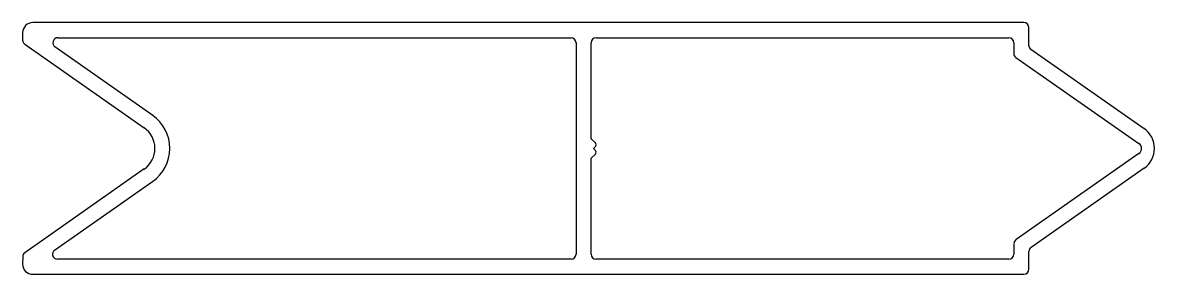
# Model space of a CAD drawing. Extents: x 1677 to 1790, y 1634 to 1659.
import ezdxf

# ---------------------------------------------------------------- set-up
doc = ezdxf.new("R2010")
doc.units = 0
doc.layers.get('0').update_dxf_attribs({"linetype": 'CONTINUOUS'})

msp = doc.modelspace()

# ---------------------------------------------------------------- linework, layer by layer
for p, q in [((1776.97, 1658.84), (1678.47, 1658.84)), ((1777.47, 1656.58), (1777.47, 1658.34)), ((1677.47, 1657.84), (1677.47, 1657.11)), ((1680.97, 1657.34), (1731.97, 1657.34)), ((1732.47, 1656.84), (1732.47, 1635.84)), ((1733.97, 1647.31), (1733.97, 1656.84)), ((1734.47, 1657.34), (1775.47, 1657.34)), ((1775.97, 1656.84), (1775.97, 1655.8)), ((1677.68, 1656.7), (1689.55, 1648.39)), ((1690.4, 1649.61), (1680.68, 1656.43)), ((1788.92, 1648.3), (1777.68, 1656.17)), ((1776.18, 1655.39), (1788.41, 1646.83)), ((1734.4, 1646.89), (1733.97, 1647.31)), ((1733.97, 1645.36), (1734.4, 1645.78)), ((1734.2, 1646.34), (1734.4, 1646.53)), ((1734.4, 1646.14), (1734.2, 1646.34)), ((1788.41, 1645.84), (1776.2, 1637.29)), ((1733.97, 1635.84), (1733.97, 1645.36)), ((1689.56, 1644.3), (1677.69, 1635.98)), ((1788.92, 1644.37), (1777.7, 1636.51)), ((1680.65, 1636.25), (1690.39, 1643.06)), ((1775.98, 1636.88), (1775.97, 1635.84)), ((1677.48, 1635.59), (1677.47, 1634.84)), ((1777.47, 1634.34), (1777.48, 1636.1)), ((1731.97, 1635.34), (1680.93, 1635.34)), ((1775.47, 1635.34), (1734.47, 1635.34)), ((1678.47, 1633.84), (1776.97, 1633.84))]:
    msp.add_line(p, q)
for centre, radius, start, end in [((1678.47, 1657.84), 1, 90, 180), ((1776.97, 1658.34), 0.5, 0, 90), ((1677.97, 1657.11), 0.5, 179.9998, 234.9918), ((1680.97, 1656.84), 0.5, 90, 234.9389), ((1731.97, 1656.84), 0.5, 0, 90), ((1734.47, 1656.84), 0.5, 90, 180), ((1775.47, 1656.84), 0.5, 0, 90), ((1776.47, 1655.8), 0.5, 180, 234.9878), ((1777.97, 1656.58), 0.5, 180, 234.9878), ((1688.1, 1646.34), 4, 304.9623, 54.9389), ((1688.12, 1646.34), 2.5, 305.1993, 55.1842), ((1787.55, 1646.34), 2.4, 305.0122, 54.9878), ((1734.22, 1646.71), 0.25, 315, 45), ((1788.07, 1646.34), 0.6, 305.0122, 54.9878), ((1734.22, 1645.96), 0.25, 315, 45), ((1776.48, 1636.88), 0.5, 125.0122, 179.1846), ((1677.97, 1635.59), 0.485, 125.4785, 180), ((1680.93, 1635.84), 0.5, 124.9623, 270), ((1731.97, 1635.84), 0.5, 270, 360), ((1734.47, 1635.84), 0.5, 180, 270), ((1775.47, 1635.84), 0.5, 270, 360), ((1777.98, 1636.1), 0.5, 125.0122, 179.5224), ((1678.47, 1634.84), 1, 179.9944, 270), ((1776.97, 1634.34), 0.5, 270, 360)]:
    msp.add_arc(centre, radius, start, end)

doc.saveas('drawing.dxf')
